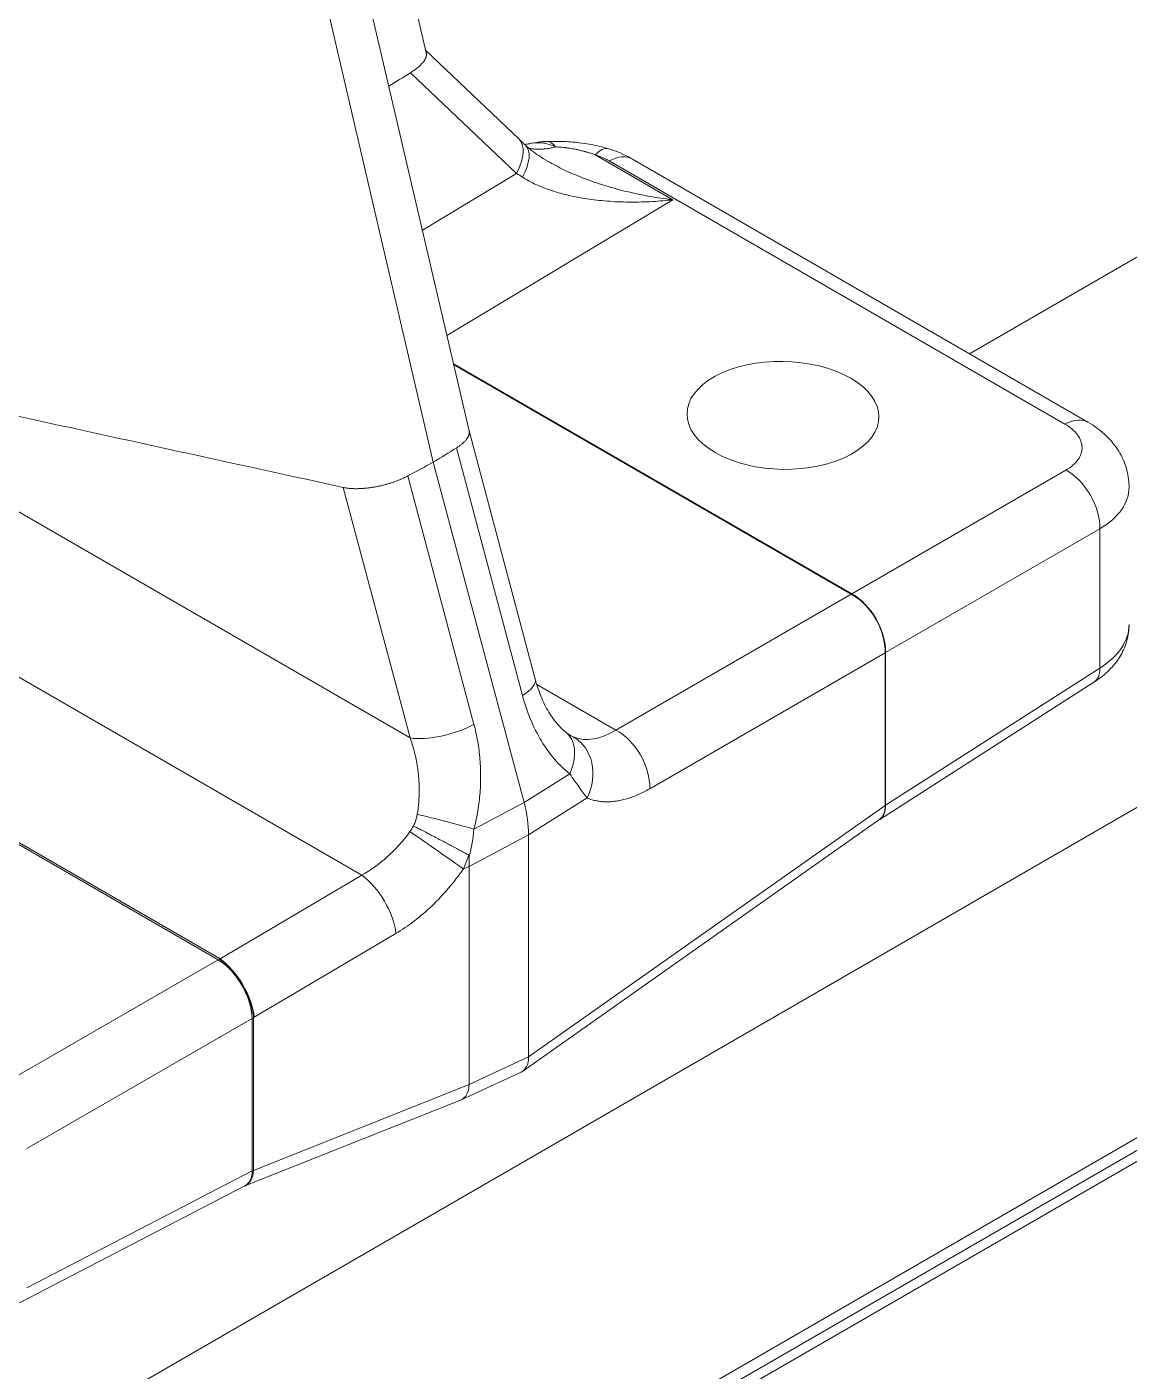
# Model space of a CAD drawing. Header units: millimetres. Extents: x -2122 to 22797, y 3569 to 89276.
# Drawn here: x 6615.7 to 6820.2, y 80542.2 to 80791.4 of the extents above; entities that cross this region are included whole.
import ezdxf

# ---------------------------------------------------------------- set-up
doc = ezdxf.new("R2010")
doc.units = ezdxf.units.MM
doc.header["$LTSCALE"] = 20
doc.layers.add('IA-TRAZ', color=8, linetype='Continuous', lineweight=5)

# ---------------------------------------------------------------- blocks, each defined once
blk = doc.blocks.new('A$C6cb7b9ed')
at = {"color": 0, "linetype": 'Continuous', "lineweight": 0, "extrusion": (2.77556e-16, 0.816497, 0.57735)}
for p, q in [((195.73, 5683.54), (-1851.35, 4501.66)), ((195.73, 5681.21), (-1851.35, 4499.33)), ((194.48, 5678.46), (-1852.59, 4496.58)), ((-497.42, 5344.58), (-1904.38, 4532.28)), ((-1779.98, 4820.17), (-1833.82, 5051.38)), ((-1251.28, 5011.45), (-1679.23, 4764.37)), ((-1772.05, 4750.05), (-1825.45, 4979.38)), ((-1778.68, 4744.26), (-1831.84, 4972.56)), ((-1780.08, 4820.57), (-1762.84, 4804.21)), ((-1763.23, 4797.79), (-1782.92, 4816.48)), ((-1748.65, 4801.24), (-1734.22, 4792.91)), ((-1661.5, 4751.31), (-1746.03, 4800.12)), ((-1741.75, 4800.47), (-1657.22, 4751.66)), ((-1780.72, 4787.29), (-1763.23, 4797.79)), ((-1734.22, 4792.91), (-1776.17, 4767.72)), ((-1774.95, 4762.5), (-1701.05, 4719.84)), ((-1701.15, 4719.77), (-1774.92, 4762.36)), ((-1759.78, 4704.02), (-1772.06, 4750.07)), ((-1762.14, 4701), (-1774.38, 4746.91)), ((-1761.84, 4681.12), (-1778.68, 4744.26)), ((-1783.42, 4741.7), (-1771.14, 4695.62)), ((-1701.05, 4719.84), (-1661.3, 4742.79)), ((-1782.99, 4693.11), (-1795.38, 4739.57)), ((-1858.92, 4736.94), (-1782.99, 4693.11)), ((-1655.02, 4731.9), (-1694.77, 4708.95)), ((-1655.02, 4706.08), (-1655.02, 4731.9)), ((-1744.81, 4694.57), (-1701.15, 4719.77)), ((-1791.97, 4667.66), (-1871.55, 4713.6)), ((-1694.87, 4708.9), (-1738.53, 4683.69)), ((-1694.87, 4680.58), (-1694.87, 4708.9)), ((-1694.77, 4708.95), (-1694.77, 4680.66)), ((-1694.77, 4680.66), (-1655.02, 4706.08)), ((-1759.5, 4703.05), (-1744.81, 4694.57)), ((-1695.87, 4678.02), (-1656.12, 4703.44)), ((-1818.59, 4651.98), (-1896.18, 4696.78)), ((-1895.89, 4696.97), (-1818.25, 4652.14)), ((-1761.84, 4681.12), (-1753.37, 4686.46)), ((-1750.13, 4681.98), (-1761, 4675.13)), ((-1771.15, 4676.19), (-1761.84, 4681.12)), ((-1761, 4633.96), (-1694.87, 4680.58)), ((-1762.07, 4631.34), (-1695.86, 4678.03)), ((-1761, 4675.13), (-1772.02, 4669.29)), ((-1761, 4633.96), (-1761, 4675.13)), ((-1772.03, 4669.27), (-1773.09, 4668.84)), ((-1772.03, 4628.86), (-1772.03, 4669.27)), ((-1818.25, 4652.14), (-1791.97, 4667.66)), ((-1785.63, 4656.86), (-1811.91, 4641.34)), ((-1860.38, 4627.85), (-1818.59, 4651.98)), ((-1818.59, 4651.98), (-1818.57, 4651.98)), ((-1812.3, 4641.09), (-1854.1, 4616.96)), ((-1812.28, 4641.11), (-1812.3, 4641.09)), ((-1812.28, 4612.82), (-1812.28, 4641.11)), ((-1812.02, 4641.28), (-1812.02, 4612.92)), ((-1772.03, 4628.86), (-1761, 4633.96)), ((-1773.53, 4626.01), (-1762.38, 4631.16)), ((-1812.02, 4612.92), (-1772.03, 4628.85)), ((-1813.64, 4610.03), (-1773.63, 4625.97)), ((-1854.1, 4591.14), (-1812.28, 4612.82)), ((-1813.63, 4610.04), (-1855.45, 4588.36))]:
    blk.add_line(p, q, dxfattribs=at)
at = {"color": 0, "linetype": 'Continuous', "lineweight": 0}
for centre, major_axis, ratio, start_param, end_param in [((-1769.64, 4797.04), (6.8, 7.16), 0.483221, -1.045315, 0), ((-1768.32, 4795.81), (6.71, 7.25), 0.434328, -1.022612, 0), ((-1748.81, 4793.89), (2.64, 8.49), 0.376106, 0, 0.651747), ((-1752.25, 4797.01), (-9.16, 1.05), 0.531857, -2.254713, -1.913135), ((-1746.19, 4792.77), (4.44, 7.7), 0.57735, 0, 0.759218), ((-1661.66, 4743.96), (4.44, 7.7), 0.57735, 0.000001, 0.759218), ((-1661.46, 4735.44), (-4.44, 7.7), 0.607171, -2.355852, -0.785741), ((-1701.48, 4712.33), (-4.44, 7.7), 0.636121, -2.354825, -0.786768), ((-1701.21, 4712.49), (-4.44, 7.7), 0.607171, -2.355852, -0.785741), ((-1768.37, 4701.73), (8.59, 2.29), 0.345066, -0.855882, 0), ((-1759.6, 4687.19), (5.5, 6.98), 0.647194, -1.193716, -0.000001), ((-1744.13, 4711.13), (8.82, 17.7), 0.532047, -3.105409, -2.441137), ((-1745.14, 4687.13), (-4.44, 7.7), 0.636121, -2.354825, -0.786768), ((-1756.74, 4685.41), (3.44, 8.19), 0.836729, -1.639042, -0.102629), ((-1776.72, 4677.31), (-8.6, 2.23), 0.04642, -2.262706, -0.94676), ((-1774.95, 4683.18), (-9.86, 17.08), 0.57735, -2.356198, -2.007125), ((-1793.48, 4683.03), (-11.9, -15.87), 0.642269, 0.9586, 1.593089), ((-1778.83, 4672.76), (-7.3, 5.07), 0.008672, -2.468124, -0.953239), ((-1785.03, 4677.89), (-8.37, 17.93), 0.556065, -2.307543, -2.194774), ((-1791.37, 4660.78), (-4.52, 7.65), 0.469426, -2.357279, -0.794509), ((-1818.42, 4644.82), (-4.44, 7.7), 0.546739, -2.355852, -0.785741), ((-1818.4, 4644.83), (-4.46, 7.69), 0.545301, -2.356969, -0.786922), ((-1818.62, 4655.61), (-3.9, -3.21), 0.623332, 1.169904, 1.181088), ((-1817.76, 4645.2), (-4.46, 7.69), 0.475436, -2.353619, -0.79004), ((-1817.65, 4645.27), (-4.52, 7.65), 0.469426, -2.357279, -0.794509), ((-1775.92, 4631.43), (-2.34, 5.45), 0.574544, 3.126066, 3.991227), ((-1815.85, 4615.53), (2.19, -5.51), 0.573314, 0.004029, 0.86516), ((-1816.36, 4615.3), (2.73, -5.26), 0.576955, 0, 0.811218)]:
    blk.add_ellipse(centre, major_axis=major_axis, ratio=ratio, start_param=start_param, end_param=end_param, dxfattribs=at)
at = {"color": 0, "linetype": 'Continuous', "lineweight": 0, "extrusion": (3.79137e-16, 1.19287e-16, -1)}
blk.add_ellipse((-1757.41, 4794.85), major_axis=(-0.19, 8.89), ratio=0.375481, start_param=0.000193, end_param=0.488325, dxfattribs=at)
at = {"color": 0, "linetype": 'Continuous', "lineweight": 0, "extrusion": (7.01485e-16, 1.32915e-15, -1)}
blk.add_ellipse((-1757.83, 4794.85), major_axis=(-18.78, 11.76), ratio=0.017335, start_param=-1.350359, end_param=-1.289866, dxfattribs=at)
at = {"color": 0, "linetype": 'Continuous', "lineweight": 0, "extrusion": (-1.30004e-16, 1.69335e-16, -1)}
blk.add_ellipse((-1713.82, 4752.93), major_axis=(-17.79, 0.38), ratio=0.562058, start_param=-0.796831, end_param=5.486354, dxfattribs=at)
at = {"color": 0, "linetype": 'Continuous', "lineweight": 0, "extrusion": (4.09524e-17, 5.56938e-17, -1)}
blk.add_ellipse((-1693.11, 4718.97), major_axis=(8.63, 0.04), ratio=0.265759, start_param=-2.766673, end_param=-2.73647, dxfattribs=at)
at = {"color": 0, "linetype": 'Continuous', "lineweight": 0, "extrusion": (-1.27874e-16, 3.31646e-16, -1)}
blk.add_ellipse((-1691.55, 4716.26), major_axis=(-4.35, -7.46), ratio=0.265759, start_param=-0.405122, end_param=-0.37492, dxfattribs=at)
at = {"color": 0, "linetype": 'Continuous', "lineweight": 0, "extrusion": (5.05856e-17, 2.30017e-16, -1)}
blk.add_ellipse((-1659.31, 4708.43), major_axis=(3.19, -4.99), ratio=0.576955, start_param=-0.758894, end_param=0, dxfattribs=at)
at = {"color": 0, "linetype": 'Continuous', "lineweight": 0, "extrusion": (2.59239e-17, 6.43644e-17, -1)}
blk.add_ellipse((-1776.71, 4696.74), major_axis=(-8.59, -2.29), ratio=0.345066, start_param=-2.180991, end_param=-0.662554, dxfattribs=at)
at = {"color": 0, "linetype": 'Continuous', "lineweight": 0, "extrusion": (2.67559e-16, 3.02871e-16, -1)}
blk.add_ellipse((-1699.06, 4683.01), major_axis=(3.19, -4.99), ratio=0.576955, start_param=-0.758894, end_param=-0.002194, dxfattribs=at)
at = {"color": 0, "linetype": 'Continuous', "lineweight": 0, "extrusion": (1.17497e-16, 2.18688e-16, -1)}
blk.add_ellipse((-1699.28, 4682.87), major_axis=(3.41, -4.84), ratio=0.575771, start_param=-0.731812, end_param=0, dxfattribs=at)
at = {"color": 0, "linetype": 'Continuous', "lineweight": 0, "extrusion": (1.01959e-16, 1.45567e-16, -1)}
blk.add_ellipse((-1691.55, 4671.62), major_axis=(-2.72, 9.28), ratio=0.4236, start_param=-0.163067, end_param=-0.132856, dxfattribs=at)
at = {"color": 0, "linetype": 'Continuous', "lineweight": 0, "extrusion": (9.57283e-17, -1.80234e-16, -1)}
blk.add_ellipse((-1260.92, 4578.99), major_axis=(-558.62, 71.93), ratio=0.03872, start_param=0.054049, end_param=0.061861, dxfattribs=at)
at = {"color": 0, "linetype": 'Continuous', "lineweight": 0, "extrusion": (-2.22041e-16, 3.33069e-16, -1)}
blk.add_ellipse((-1598.52, 5157.16), major_axis=(-215.16, -516.37), ratio=0.038602, start_param=-0.062433, end_param=-0.054596, dxfattribs=at)
at = {"color": 0, "linetype": 'Continuous', "lineweight": 0, "extrusion": (-2.5738e-16, 3.78545e-16, -1)}
blk.add_ellipse((-1812.74, 4649.97), major_axis=(8.21, 9.19), ratio=0.587419, start_param=-4.214894, end_param=-4.203711, dxfattribs=at)
at = {"color": 0, "linetype": 'Continuous', "lineweight": 0, "extrusion": (2.05178e-16, 3.10756e-16, -1)}
blk.add_ellipse((-1765.2, 4636.39), major_axis=(2.97, -5.15), ratio=0.575771, start_param=-0.784029, end_param=0.052217, dxfattribs=at)
at = {"color": 0, "linetype": 'Continuous', "lineweight": 0, "extrusion": (6.35137e-17, 5.55192e-17, -1)}
blk.add_ellipse((-1811.54, 4610.29), major_axis=(0, 2.7), ratio=0.774612, start_param=-0.361591, end_param=-0.234225, dxfattribs=at)
at = {"color": 0, "linetype": 'Continuous', "lineweight": 0}
for points, weights in [([(-1782.92, 4816.48), (-1780.81, 4817.79), (-1779.73, 4819.1), (-1779.98, 4820.17)], [1, 0.916395731961, 0.88772955141, 0.914001458348]), ([(-1774.38, 4746.91), (-1772.7, 4747.96), (-1771.82, 4749.07), (-1772.05, 4750.05)], [1, 0.898752231693, 0.853495835849, 0.86423081247]), ([(-1795.38, 4739.57), (-1792.01, 4738.83), (-1787.13, 4739.7), (-1783.42, 4741.7)], [1, 0.816916247342, 0.816916247342, 1]), ([(-1772.02, 4669.29), (-1772.03, 4669.28), (-1772.03, 4669.27), (-1772.03, 4669.27)], [1, 0.999999904181, 0.999999904181, 1]), ([(-1772.03, 4628.85), (-1772.03, 4628.85), (-1772.03, 4628.86), (-1772.03, 4628.86)], [1, 0.9999996191, 0.9999996191, 1])]:
    blk.add_rational_spline(points, weights, degree=3, dxfattribs=at)
for points in [[(-1786.94, 4813.99), (-1785.6, 4814.82), (-1784.26, 4815.65), (-1782.92, 4816.48)], [(-1762.84, 4804.21), (-1762.44, 4803.83), (-1762.03, 4803.44), (-1761.61, 4803.06)], [(-1760.78, 4803.34), (-1759.74, 4803.57), (-1758.67, 4803.71), (-1757.6, 4803.74)], [(-1865.92, 4755), (-1842.41, 4749.85), (-1818.89, 4744.71), (-1795.38, 4739.57)], [(-1778.68, 4744.26), (-1777.25, 4745.14), (-1775.82, 4746.03), (-1774.38, 4746.91)], [(-1783.42, 4741.7), (-1781.84, 4742.55), (-1780.26, 4743.4), (-1778.68, 4744.26)], [(-1783.02, 4675.74), (-1782.78, 4676.08), (-1782.56, 4676.43), (-1782.37, 4676.8)], [(-1771.15, 4676.19), (-1771.25, 4674.48), (-1771.56, 4672.81), (-1772.05, 4671.19)], [(-1772.11, 4671.38), (-1772.38, 4670.51), (-1772.71, 4669.66), (-1773.09, 4668.84)]]:
    blk.add_open_spline(points, degree=3, dxfattribs=at)
for points, knots in [([(-1757.6, 4803.74), (-1756.59, 4803.76), (-1755.54, 4803.75), (-1753.36, 4803.67), (-1752.23, 4803.58), (-1749.9, 4803.28), (-1748.69, 4803.05), (-1747.06, 4802.64), (-1746.61, 4802.52), (-1746.17, 4802.38)], [0.00067, 0.00067, 0.00067, 0.00067, 3.192993, 3.192993, 6.561194, 6.561194, 10.272528, 10.272528, 11.708229, 11.708229, 11.708229, 11.708229]), ([(-1761.73, 4803.17), (-1761.67, 4803.18), (-1761.6, 4803.19), (-1761.32, 4803.22), (-1761.1, 4803.26), (-1760.85, 4803.32)], [9.4517, 9.4517, 9.4517, 9.4517, 10.069049, 10.069049, 11.867183, 11.867183, 11.867183, 11.867183]), ([(-1761.61, 4803.06), (-1760.88, 4802.38), (-1760.04, 4801.72), (-1758.61, 4800.76), (-1758.07, 4800.42), (-1757.51, 4800.1)], [0, 0, 0, 0, 3.764031, 3.764031, 5.925643, 5.925643, 5.925643, 5.925643]), ([(-1756.01, 4802.73), (-1756.29, 4802.65), (-1756.57, 4802.58), (-1756.85, 4802.53), (-1757.13, 4802.47), (-1757.41, 4802.42), (-1757.69, 4802.38), (-1757.98, 4802.34), (-1758.25, 4802.32), (-1758.53, 4802.3), (-1758.81, 4802.28), (-1759.09, 4802.28), (-1759.36, 4802.29), (-1759.63, 4802.3), (-1759.9, 4802.32), (-1760.17, 4802.35), (-1760.43, 4802.38), (-1760.69, 4802.43), (-1760.95, 4802.48), (-1760.95, 4802.48), (-1760.96, 4802.49), (-1760.96, 4802.49)], [4.9361838, 4.9361838, 4.9361838, 4.9361838, 4.9972539, 4.9972539, 4.9972539, 5.0589091, 5.0589091, 5.0589091, 5.1210951, 5.1210951, 5.1210951, 5.1838388, 5.1838388, 5.1838388, 5.2467092, 5.2467092, 5.2467092, 5.309464, 5.309464, 5.309464, 5.3108936, 5.3108936, 5.3108936, 5.3108936]), ([(-1756.01, 4802.73), (-1756.54, 4802.98), (-1757.07, 4803.17), (-1757.61, 4803.3), (-1757.88, 4803.37), (-1758.15, 4803.41), (-1758.42, 4803.45), (-1758.69, 4803.48), (-1758.97, 4803.5), (-1759.24, 4803.5), (-1759.78, 4803.5), (-1760.32, 4803.44), (-1760.85, 4803.32)], [0, 0, 0, 0, 0.000999487, 0.000999487, 0.000999487, 0.00149923, 0.00149923, 0.00149923, 0.001998974, 0.001998974, 0.001998974, 0.002993014, 0.002993014, 0.002993014, 0.002993014]), ([(-1748.65, 4801.24), (-1748.84, 4801.32), (-1749.04, 4801.39), (-1749.24, 4801.46), (-1749.43, 4801.52), (-1749.62, 4801.58), (-1749.82, 4801.65), (-1750, 4801.7), (-1750.19, 4801.76), (-1750.38, 4801.81), (-1750.43, 4801.83), (-1750.48, 4801.84), (-1750.53, 4801.85), (-1750.74, 4801.91), (-1750.95, 4801.97), (-1751.17, 4802.02), (-1751.38, 4802.07), (-1751.59, 4802.12), (-1751.8, 4802.17), (-1751.93, 4802.2), (-1752.05, 4802.22), (-1752.18, 4802.25), (-1752.26, 4802.26), (-1752.34, 4802.28), (-1752.43, 4802.3), (-1752.59, 4802.33), (-1752.75, 4802.36), (-1752.91, 4802.38), (-1753.07, 4802.41), (-1753.22, 4802.43), (-1753.37, 4802.46), (-1753.58, 4802.49), (-1753.79, 4802.52), (-1754.01, 4802.55), (-1754.03, 4802.55), (-1754.06, 4802.56), (-1754.09, 4802.56), (-1754.16, 4802.57), (-1754.22, 4802.57), (-1754.29, 4802.58), (-1754.48, 4802.61), (-1754.68, 4802.63), (-1754.87, 4802.65), (-1755.06, 4802.66), (-1755.25, 4802.68), (-1755.44, 4802.7), (-1755.63, 4802.71), (-1755.82, 4802.72), (-1756.01, 4802.73)], [0, 0, 0, 0, 0.000348938, 0.000348938, 0.000348938, 0.000684045, 0.000684045, 0.000684045, 0.001001475, 0.001001475, 0.001001475, 0.001083606, 0.001083606, 0.001083606, 0.001435153, 0.001435153, 0.001435153, 0.001780235, 0.001780235, 0.001780235, 0.00198021, 0.00198021, 0.00198021, 0.002111452, 0.002111452, 0.002111452, 0.002364389, 0.002364389, 0.002364389, 0.002600403, 0.002600403, 0.002600403, 0.002926701, 0.002926701, 0.002926701, 0.002970315, 0.002970315, 0.002970315, 0.003071688, 0.003071688, 0.003071688, 0.003372388, 0.003372388, 0.003372388, 0.003666404, 0.003666404, 0.003666404, 0.00396042, 0.00396042, 0.00396042, 0.00396042]), ([(-1746.17, 4802.38), (-1744.92, 4801.99), (-1743.71, 4801.5), (-1742.3, 4800.77), (-1742.02, 4800.62), (-1741.75, 4800.47)], [0, 0, 0, 0, 4.060505, 4.060505, 5.071368, 5.071368, 5.071368, 5.071368]), ([(-1757.51, 4800.1), (-1757.35, 4800), (-1757.19, 4799.91), (-1757.03, 4799.82), (-1756.57, 4799.56), (-1756.09, 4799.31), (-1755.61, 4799.06), (-1755.11, 4798.8), (-1754.59, 4798.55), (-1754.07, 4798.31), (-1753.53, 4798.06), (-1752.98, 4797.81), (-1752.42, 4797.58), (-1751.85, 4797.33), (-1751.27, 4797.1), (-1750.68, 4796.87), (-1750.54, 4796.82), (-1750.4, 4796.77), (-1750.26, 4796.71), (-1749.64, 4796.48), (-1749.01, 4796.26), (-1748.37, 4796.04), (-1747.72, 4795.82), (-1747.07, 4795.61), (-1746.4, 4795.41), (-1745.74, 4795.21), (-1745.06, 4795.02), (-1744.39, 4794.84), (-1743.76, 4794.67), (-1743.13, 4794.51), (-1742.5, 4794.36), (-1741.81, 4794.2), (-1741.12, 4794.05), (-1740.43, 4793.9), (-1739.76, 4793.77), (-1739.09, 4793.64), (-1738.42, 4793.52), (-1737.77, 4793.41), (-1737.11, 4793.3), (-1736.46, 4793.21), (-1735.83, 4793.11), (-1735.19, 4793.03), (-1734.57, 4792.95), (-1734.45, 4792.94), (-1734.33, 4792.92), (-1734.22, 4792.91)], [0.8153593, 0.8153593, 0.8153593, 0.8153593, 0.8348788, 0.8348788, 0.8348788, 0.890213, 0.890213, 0.890213, 0.9470763, 0.9470763, 0.9470763, 1.0048791, 1.0048791, 1.0048791, 1.0639955, 1.0639955, 1.0639955, 1.0777251, 1.0777251, 1.0777251, 1.1389996, 1.1389996, 1.1389996, 1.2010213, 1.2010213, 1.2010213, 1.2632689, 1.2632689, 1.2632689, 1.3205787, 1.3205787, 1.3205787, 1.3831331, 1.3831331, 1.3831331, 1.4434306, 1.4434306, 1.4434306, 1.5025489, 1.5025489, 1.5025489, 1.5601619, 1.5601619, 1.5601619, 1.5707963, 1.5707963, 1.5707963, 1.5707963]), ([(-1734.22, 4792.91), (-1734.84, 4792.84), (-1735.46, 4792.78), (-1736.09, 4792.73), (-1736.74, 4792.67), (-1737.39, 4792.63), (-1738.04, 4792.59), (-1738.7, 4792.55), (-1739.37, 4792.53), (-1740.03, 4792.51), (-1740.72, 4792.49), (-1741.4, 4792.48), (-1742.07, 4792.49), (-1742.19, 4792.49), (-1742.31, 4792.49), (-1742.43, 4792.49), (-1743.1, 4792.5), (-1743.78, 4792.51), (-1744.45, 4792.54), (-1745.12, 4792.57), (-1745.79, 4792.61), (-1746.45, 4792.67), (-1747.1, 4792.72), (-1747.74, 4792.78), (-1748.37, 4792.85), (-1748.96, 4792.92), (-1749.54, 4792.99), (-1750.11, 4793.08), (-1750.72, 4793.17), (-1751.32, 4793.27), (-1751.91, 4793.39), (-1752.46, 4793.49), (-1753.01, 4793.61), (-1753.54, 4793.73), (-1754.07, 4793.85), (-1754.58, 4793.98), (-1755.08, 4794.12), (-1755.57, 4794.25), (-1756.05, 4794.4), (-1756.51, 4794.55), (-1756.61, 4794.58), (-1756.72, 4794.61), (-1756.82, 4794.65), (-1757.27, 4794.8), (-1757.72, 4794.96), (-1758.15, 4795.13), (-1758.57, 4795.29), (-1758.97, 4795.46), (-1759.37, 4795.63), (-1759.76, 4795.81), (-1760.13, 4795.99), (-1760.49, 4796.17), (-1760.85, 4796.35), (-1761.19, 4796.54), (-1761.52, 4796.73), (-1761.73, 4796.85), (-1761.94, 4796.97), (-1762.14, 4797.1)], [4.712389, 4.712389, 4.712389, 4.712389, 4.7699355, 4.7699355, 4.7699355, 4.8293227, 4.8293227, 4.8293227, 4.8898607, 4.8898607, 4.8898607, 4.9519053, 4.9519053, 4.9519053, 4.9626066, 4.9626066, 4.9626066, 5.0248599, 5.0248599, 5.0248599, 5.0871268, 5.0871268, 5.0871268, 5.1483693, 5.1483693, 5.1483693, 5.2054602, 5.2054602, 5.2054602, 5.2661718, 5.2661718, 5.2661718, 5.3237944, 5.3237944, 5.3237944, 5.3804612, 5.3804612, 5.3804612, 5.4358685, 5.4358685, 5.4358685, 5.4483065, 5.4483065, 5.4483065, 5.503537, 5.503537, 5.503537, 5.5577804, 5.5577804, 5.5577804, 5.6115238, 5.6115238, 5.6115238, 5.6646076, 5.6646076, 5.6646076, 5.6985, 5.6985, 5.6985, 5.6985]), ([(-1661.3, 4742.79), (-1660.34, 4743.34), (-1659.57, 4744.01), (-1658.55, 4745.46), (-1658.3, 4746.24), (-1658.34, 4747.81), (-1658.63, 4748.6), (-1659.71, 4750.07), (-1660.51, 4750.74), (-1661.5, 4751.31)], [4.738569, 4.738569, 4.738569, 4.738569, 5.124723, 5.124723, 5.510877, 5.510877, 5.897031, 5.897031, 6.283185, 6.283185, 6.283185, 6.283185]), ([(-1657.22, 4751.66), (-1656.12, 4751.03), (-1655.1, 4750.3), (-1653.27, 4748.63), (-1652.44, 4747.69), (-1651.12, 4745.69), (-1650.6, 4744.63), (-1649.88, 4742.48), (-1649.67, 4741.38), (-1649.6, 4740.05), (-1649.59, 4739.82), (-1649.59, 4739.6)], [0.000004, 0.000004, 0.000004, 0.000004, 4.052333, 4.052333, 8.093454, 8.093454, 11.895487, 11.895487, 15.479799, 15.479799, 16.209886, 16.209886, 16.209886, 16.209886]), ([(-1649.59, 4739.6), (-1649.59, 4738.2), (-1650.05, 4736.8), (-1651.88, 4734.17), (-1653.27, 4732.94), (-1655.02, 4731.9)], [0.7852532, 0.7852532, 0.7852532, 0.7852532, 1.1584623, 1.1584623, 1.5446164, 1.5446164, 1.5446164, 1.5446164]), ([(-1649.59, 4714.1), (-1649.59, 4713.13), (-1649.73, 4712.16), (-1650.25, 4710.27), (-1650.64, 4709.34), (-1651.66, 4707.58), (-1652.3, 4706.74), (-1653.78, 4705.18), (-1654.64, 4704.45), (-1655.76, 4703.68), (-1655.94, 4703.56), (-1656.12, 4703.44)], [0.037146, 0.037146, 0.037146, 0.037146, 3.440143, 3.440143, 6.94068, 6.94068, 10.568781, 10.568781, 14.395266, 14.395266, 15.123851, 15.123851, 15.123851, 15.123851]), ([(-1655.02, 4706.08), (-1653.27, 4707.18), (-1651.88, 4708.48), (-1650.05, 4711.24), (-1649.59, 4712.68), (-1649.59, 4714.13)], [1.5969763, 1.5969763, 1.5969763, 1.5969763, 1.9831304, 1.9831304, 2.3561943, 2.3561943, 2.3561943, 2.3561943]), ([(-1759.78, 4704.02), (-1759.45, 4702.78), (-1759.04, 4701.6), (-1758.12, 4699.44), (-1757.6, 4698.44), (-1756.51, 4696.71), (-1755.93, 4695.96), (-1754.93, 4694.89), (-1754.51, 4694.5), (-1754.1, 4694.18)], [0, 0, 0, 0, 4.271025, 4.271025, 8.545655, 8.545655, 12.692944, 12.692944, 15.71067, 15.71067, 15.71067, 15.71067]), ([(-1753.37, 4686.46), (-1755.32, 4687.99), (-1757.13, 4690.07), (-1758.63, 4692.56), (-1760.14, 4695.05), (-1761.33, 4697.95), (-1762.14, 4701)], [0.7457781, 0.7457781, 0.7457781, 0.7457781, 1.0822596, 1.0822596, 1.0822596, 1.4187489, 1.4187489, 1.4187489, 1.4187489]), ([(-1771.14, 4695.62), (-1771, 4695.11), (-1770.88, 4694.6), (-1770.65, 4693.55), (-1770.54, 4693.02), (-1770.36, 4691.94), (-1770.27, 4691.39), (-1770.13, 4690.27), (-1770.07, 4689.71), (-1769.98, 4688.58), (-1769.95, 4688.02), (-1769.91, 4686.96), (-1769.9, 4686.47), (-1769.9, 4685.41), (-1769.91, 4684.84), (-1769.96, 4683.7), (-1770, 4683.13), (-1770.1, 4682.01), (-1770.16, 4681.44), (-1770.31, 4680.33), (-1770.39, 4679.78), (-1770.58, 4678.7), (-1770.69, 4678.16), (-1770.91, 4677.15), (-1771.02, 4676.67), (-1771.15, 4676.19)], [4.8644364, 4.8644364, 4.8644364, 4.8644364, 4.9204346, 4.9204346, 4.9769257, 4.9769257, 5.0339933, 5.0339933, 5.0912139, 5.0912139, 5.1483818, 5.1483818, 5.1972786, 5.1972786, 5.2542362, 5.2542362, 5.3111376, 5.3111376, 5.3676205, 5.3676205, 5.423734, 5.423734, 5.4791381, 5.4791381, 5.5301133, 5.5301133, 5.5301133, 5.5301133]), ([(-1754.1, 4694.18), (-1753.83, 4693.96), (-1753.6, 4693.8), (-1753.4, 4693.67), (-1753.35, 4693.64), (-1753.32, 4693.62)], [0.00001, 0.00001, 0.00001, 0.00001, 1.768894, 1.768894, 2.565528, 2.565528, 2.565528, 2.565528]), ([(-1781.66, 4678.94), (-1781.59, 4679.34), (-1781.53, 4679.75), (-1781.48, 4680.16), (-1781.43, 4680.58), (-1781.39, 4681.01), (-1781.36, 4681.43), (-1781.33, 4681.87), (-1781.31, 4682.31), (-1781.3, 4682.75), (-1781.28, 4683.2), (-1781.28, 4683.64), (-1781.3, 4684.09), (-1781.31, 4684.54), (-1781.33, 4685), (-1781.36, 4685.45), (-1781.38, 4685.65), (-1781.39, 4685.84), (-1781.41, 4686.04), (-1781.45, 4686.5), (-1781.51, 4686.95), (-1781.57, 4687.41), (-1781.64, 4687.86), (-1781.71, 4688.32), (-1781.8, 4688.77), (-1781.89, 4689.22), (-1781.98, 4689.67), (-1782.09, 4690.11), (-1782.2, 4690.55), (-1782.31, 4690.99), (-1782.44, 4691.42), (-1782.56, 4691.84), (-1782.7, 4692.26), (-1782.84, 4692.68), (-1782.89, 4692.82), (-1782.94, 4692.97), (-1782.99, 4693.11)], [0.7530721, 0.7530721, 0.7530721, 0.7530721, 0.8129194, 0.8129194, 0.8129194, 0.8734478, 0.8734478, 0.8734478, 0.9349025, 0.9349025, 0.9349025, 0.9967552, 0.9967552, 0.9967552, 1.0589257, 1.0589257, 1.0589257, 1.0859032, 1.0859032, 1.0859032, 1.148438, 1.148438, 1.148438, 1.2112001, 1.2112001, 1.2112001, 1.2737574, 1.2737574, 1.2737574, 1.3359324, 1.3359324, 1.3359324, 1.3973459, 1.3973459, 1.3973459, 1.4187489, 1.4187489, 1.4187489, 1.4187489]), ([(-1753.32, 4693.62), (-1753.31, 4693.61), (-1753.3, 4693.61), (-1753.19, 4693.55), (-1753.1, 4693.5), (-1752.92, 4693.41), (-1752.83, 4693.36), (-1752.7, 4693.3), (-1752.65, 4693.28), (-1752.61, 4693.27)], [0.0011469542, 0.0011469542, 0.0011469542, 0.0011469542, 0.0011729374, 0.0011729374, 0.0014289234, 0.0014289234, 0.0016960006, 0.0016960006, 0.0018266798, 0.0018266798, 0.0018266798, 0.0018266798]), ([(-1750.13, 4681.98), (-1750.6, 4682.58), (-1751.09, 4683.26), (-1752.16, 4684.75), (-1752.74, 4685.57), (-1753.37, 4686.46)], [0, 0, 0, 0, 0.001957642, 0.001957642, 0.003915285, 0.003915285, 0.003915285, 0.003915285]), ([(-1738.53, 4683.69), (-1738.88, 4683.49), (-1739.23, 4683.3), (-1739.94, 4682.94), (-1740.3, 4682.77), (-1741.01, 4682.46), (-1741.37, 4682.31), (-1742.09, 4682.05), (-1742.44, 4681.93), (-1743.15, 4681.72), (-1743.5, 4681.63), (-1744.15, 4681.49), (-1744.44, 4681.44), (-1745.07, 4681.35), (-1745.41, 4681.31), (-1746.07, 4681.27), (-1746.4, 4681.26), (-1747.05, 4681.28), (-1747.36, 4681.3), (-1747.98, 4681.37), (-1748.29, 4681.42), (-1748.87, 4681.55), (-1749.16, 4681.63), (-1749.67, 4681.79), (-1749.91, 4681.88), (-1750.13, 4681.98)], [4.7647489, 4.7647489, 4.7647489, 4.7647489, 4.8207767, 4.8207767, 4.8772711, 4.8772711, 4.9343366, 4.9343366, 4.9915789, 4.9915789, 5.0488491, 5.0488491, 5.0968852, 5.0968852, 5.1541224, 5.1541224, 5.2114114, 5.2114114, 5.268443, 5.268443, 5.3251779, 5.3251779, 5.3812989, 5.3812989, 5.4290213, 5.4290213, 5.4290213, 5.4290213]), ([(-1782.37, 4676.8), (-1782.26, 4677.01), (-1782.16, 4677.23), (-1781.99, 4677.68), (-1781.91, 4677.9), (-1781.78, 4678.36), (-1781.72, 4678.6), (-1781.67, 4678.87), (-1781.67, 4678.9), (-1781.66, 4678.94)], [0, 0, 0, 0, 0.00036327, 0.00036327, 0.000726768, 0.000726768, 0.001090772, 0.001090772, 0.001143575, 0.001143575, 0.001143575, 0.001143575]), ([(-1772.11, 4671.38), (-1772.23, 4671.44), (-1772.34, 4671.51), (-1772.46, 4671.57), (-1772.58, 4671.64), (-1772.71, 4671.71), (-1772.84, 4671.78), (-1772.94, 4671.83), (-1773.05, 4671.89), (-1773.15, 4671.95), (-1773.32, 4672.04), (-1773.5, 4672.14), (-1773.68, 4672.24), (-1773.87, 4672.34), (-1774.06, 4672.44), (-1774.25, 4672.54), (-1774.28, 4672.56), (-1774.31, 4672.58), (-1774.35, 4672.59), (-1774.5, 4672.68), (-1774.66, 4672.76), (-1774.83, 4672.85), (-1774.99, 4672.94), (-1775.16, 4673.03), (-1775.32, 4673.12), (-1775.43, 4673.17), (-1775.54, 4673.23), (-1775.65, 4673.29), (-1775.8, 4673.37), (-1775.96, 4673.46), (-1776.12, 4673.54), (-1776.27, 4673.62), (-1776.43, 4673.71), (-1776.59, 4673.79), (-1776.74, 4673.87), (-1776.88, 4673.94), (-1777.03, 4674.02), (-1777.21, 4674.12), (-1777.39, 4674.21), (-1777.57, 4674.31), (-1777.75, 4674.4), (-1777.93, 4674.5), (-1778.11, 4674.59), (-1778.22, 4674.65), (-1778.32, 4674.7), (-1778.43, 4674.76), (-1778.57, 4674.83), (-1778.72, 4674.91), (-1778.87, 4674.99), (-1779.01, 4675.06), (-1779.16, 4675.14), (-1779.3, 4675.21), (-1779.45, 4675.29), (-1779.59, 4675.36), (-1779.73, 4675.44), (-1779.76, 4675.45), (-1779.79, 4675.47), (-1779.82, 4675.48), (-1779.99, 4675.57), (-1780.16, 4675.66), (-1780.33, 4675.75), (-1780.5, 4675.84), (-1780.67, 4675.92), (-1780.83, 4676.01), (-1780.94, 4676.06), (-1781.04, 4676.11), (-1781.14, 4676.17), (-1781.29, 4676.24), (-1781.44, 4676.32), (-1781.58, 4676.39), (-1781.65, 4676.43), (-1781.71, 4676.46), (-1781.77, 4676.49), (-1781.86, 4676.54), (-1781.95, 4676.58), (-1782.04, 4676.63), (-1782.13, 4676.67), (-1782.22, 4676.72), (-1782.3, 4676.76), (-1782.32, 4676.77), (-1782.35, 4676.78), (-1782.37, 4676.8)], [0, 0, 0, 0, 0.000283757, 0.000283757, 0.000283757, 0.000569682, 0.000569682, 0.000569682, 0.000800321, 0.000800321, 0.000800321, 0.001168861, 0.001168861, 0.001168861, 0.001539334, 0.001539334, 0.001539334, 0.001600641, 0.001600641, 0.001600641, 0.00190103, 0.00190103, 0.00190103, 0.002204646, 0.002204646, 0.002204646, 0.002400962, 0.002400962, 0.002400962, 0.002675656, 0.002675656, 0.002675656, 0.002949858, 0.002949858, 0.002949858, 0.003201282, 0.003201282, 0.003201282, 0.003509579, 0.003509579, 0.003509579, 0.003820636, 0.003820636, 0.003820636, 0.004001603, 0.004001603, 0.004001603, 0.004251107, 0.004251107, 0.004251107, 0.004500601, 0.004500601, 0.004500601, 0.004750769, 0.004750769, 0.004750769, 0.004801924, 0.004801924, 0.004801924, 0.005105171, 0.005105171, 0.005105171, 0.005410147, 0.005410147, 0.005410147, 0.005602244, 0.005602244, 0.005602244, 0.005882859, 0.005882859, 0.005882859, 0.006002405, 0.006002405, 0.006002405, 0.006178936, 0.006178936, 0.006178936, 0.006356838, 0.006356838, 0.006356838, 0.006402565, 0.006402565, 0.006402565, 0.006402565]), ([(-1772.05, 4671.19), (-1772.05, 4671.22), (-1772.06, 4671.26), (-1772.07, 4671.3), (-1772.07, 4671.32), (-1772.08, 4671.34), (-1772.09, 4671.36), (-1772.1, 4671.37), (-1772.1, 4671.37), (-1772.11, 4671.38)], [0, 0, 0, 0, 0.0000654423, 0.0000654423, 0.0000654423, 0.0001095013, 0.0001095013, 0.0001095013, 0.0001308846, 0.0001308846, 0.0001308846, 0.0001308846]), ([(-1773.09, 4668.84), (-1774.79, 4666.39), (-1776.78, 4664.04), (-1778.92, 4661.99), (-1781.07, 4659.95), (-1783.36, 4658.2), (-1785.63, 4656.86)], [0.8403366, 0.8403366, 0.8403366, 0.8403366, 1.1575806, 1.1575806, 1.1575806, 1.4748248, 1.4748248, 1.4748248, 1.4748248])]:
    blk.add_open_spline(points, degree=3, knots=knots, dxfattribs=at)

msp = doc.modelspace()

# ---------------------------------------------------------------- block references
at = {"layer": 'IA-TRAZ'}
msp.add_blockref('A$C6cb7b9ed', (8469.77, 75966.46, 10192.11), dxfattribs=at)

doc.saveas('drawing.dxf')
